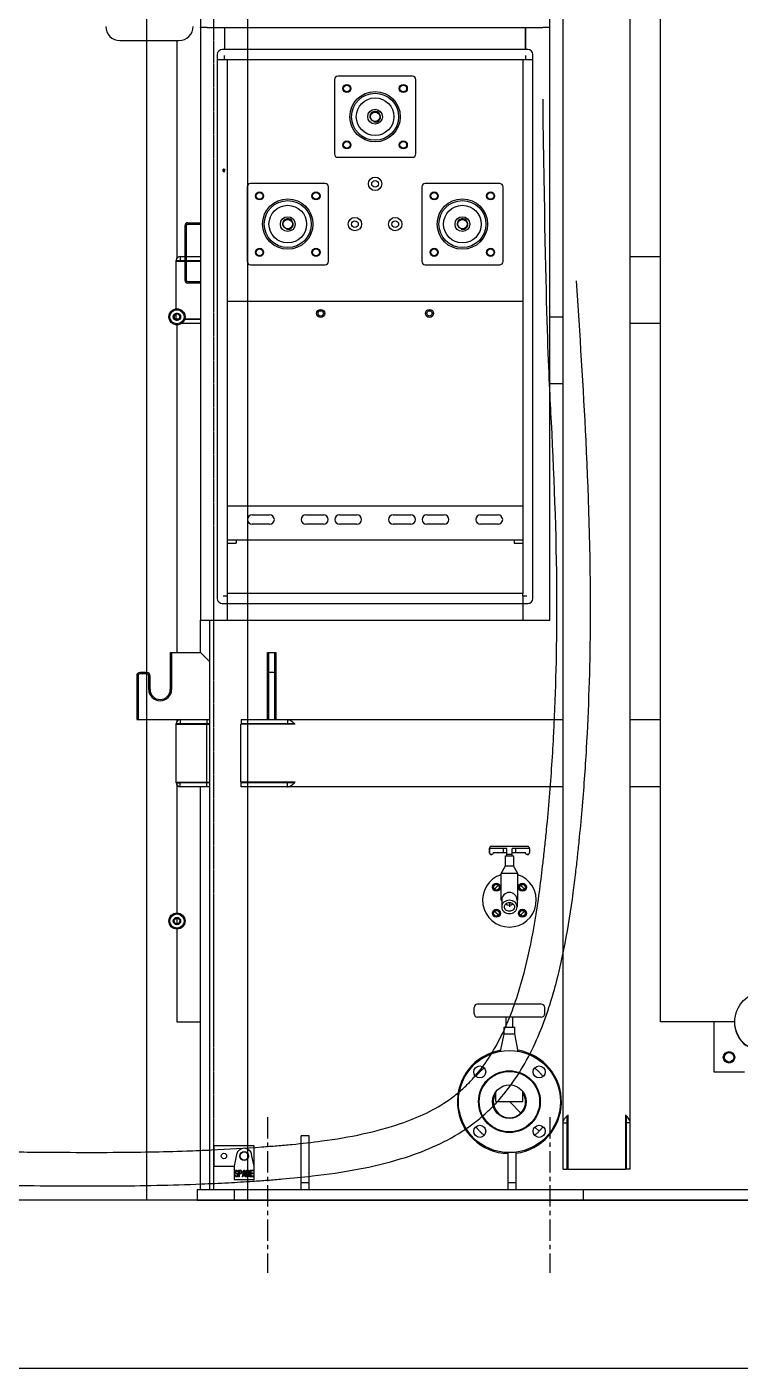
# Model space of a CAD drawing. Extents: x 59521 to 184406, y -1257 to 56672.
# Drawn here: x 85483 to 86546, y 13355 to 15352 of the extents above; entities that cross this region are included whole.
import ezdxf

# ---------------------------------------------------------------- set-up
doc = ezdxf.new("R2010")
doc.units = 0
doc.header["$MEASUREMENT"] = 0
for name, pattern in [('CENTER', [50.8, 31.75, -6.35, 6.35, -6.35]), ('HIDDEN', [0.375, 0.25, -0.125]), ('PHANTOM', [63.5, 31.75, -6.35, 6.35, -6.35, 6.35, -6.35])]:
    doc.linetypes.add(name, pattern=pattern)
doc.layers.get('0').update_dxf_attribs({"linetype": 'CONTINUOUS'})
doc.layers.add('03-JI-ZHUN-XIAN', color=7, linetype='CONTINUOUS')
doc.layers.add('05-JI-ZHUN-ZHOU', color=7, linetype='CONTINUOUS')
doc.layers.add('THICK', color=7, linetype='CONTINUOUS', lineweight=0)

# ---------------------------------------------------------------- blocks, each defined once
blk = doc.blocks.new('rt666')
at = {"layer": '03-JI-ZHUN-XIAN', "linetype": 'Continuous'}
blk.add_hatch(color=87, dxfattribs=at).paths.add_polyline_path([(-1313.2, -464), (-1313.9, -462.6), (-1315.4, -462.2), (-1316.6, -463.2), (-1316.6, -464.8), (-1315.4, -465.8), (-1313.9, -465.4)])
at = {"color": 87, "linetype": 'Continuous'}
for p, q in [((-665, -1732), (-665, 168)), ((-1350, -231), (-1350, -250.8)), ((-830, -250.8), (-830, -231)), ((-1340, -251.3), (-840, -251.3)), ((-1314, -251.3), (-1314, -284)), ((-866, -251.3), (-866, -284)), ((-1470, -270.5), (-1382, -270.5)), ((-1385, -270.5), (-1385, -594.7)), ((-1325, -291.5), (-1325, -1101.5)), ((-862.5, -284), (-1317.5, -284)), ((-855, -1101.5), (-855, -291.5)), ((-1150.5, -328.5), (-1150.5, -439.5)), ((-1034.5, -323.5), (-1145.5, -323.5)), ((-1029.5, -439.5), (-1029.5, -328.5)), ((-1145.5, -444.5), (-1034.5, -444.5)), ((-1280.5, -488.5), (-1280.5, -599.5)), ((-1164.5, -483.5), (-1275.5, -483.5)), ((-1159.5, -599.5), (-1159.5, -488.5)), ((-1020.5, -488.5), (-1020.5, -599.5)), ((-904.5, -483.5), (-1015.5, -483.5)), ((-899.5, -599.5), (-899.5, -488.5)), ((-1275.5, -604.5), (-1164.5, -604.5)), ((-1015.5, -604.5), (-904.5, -604.5)), ((-1385, -694), (-1385, -1182)), ((-870, -964), (-1310, -964)), ((-1273, -977), (-1247, -977)), ((-1193, -977), (-1167, -977)), ((-1143, -977), (-1117, -977)), ((-1063, -977), (-1037, -977)), ((-1013, -977), (-987, -977)), ((-933, -977), (-907, -977)), ((-1247, -991), (-1273, -991)), ((-1167, -991), (-1193, -991)), ((-1117, -991), (-1143, -991)), ((-1037, -991), (-1063, -991)), ((-987, -991), (-1013, -991)), ((-907, -991), (-933, -991)), ((-1297, -1014), (-1297, -1019)), ((-883, -1014), (-883, -1019)), ((-1317.5, -1109), (-1310, -1109)), ((-870, -1109), (-862.5, -1109)), ((-1350, -1182), (-1350, -1134)), ((-1395, -1182), (-1395, -1237)), ((-1395, -1182), (-1350, -1182)), ((-1393, -1182), (-1393, -1237)), ((-1336, -1196), (-1350, -1182)), ((-1250, -1282), (-1250, -1182)), ((-1250, -1182), (-1238, -1182)), ((-1248, -1282), (-1248, -1182)), ((-1240, -1182), (-1240, -1282)), ((-1238, -1182), (-1238, -1282)), ((-1445, -1217), (-1445, -1282)), ((-1443, -1217), (-1443, -1282)), ((-1430, -1212), (-1440, -1212)), ((-1430, -1214), (-1440, -1214)), ((-1427, -1237), (-1427, -1217)), ((-1425, -1237), (-1425, -1217)), ((-1250, -1214), (-1248, -1212)), ((-1240, -1212), (-1248, -1212)), ((-1238, -1214), (-1240, -1212)), ((-1445, -1282), (-1380, -1282)), ((-1385, -1282), (-1385, -1284.7)), ((-1350, -1289), (-1350, -1288)), ((-1250, -1282), (-1238, -1282)), ((-1350, -1376), (-1350, -1375)), ((-1385, -1379.3), (-1385, -1570)), ((-1350, -1982), (-1350, -1382)), ((-920, -1474), (-920, -1480)), ((-919.7, -1474), (-919.7, -1480)), ((-894, -1474), (-919.7, -1474)), ((-863, -1471), (-917, -1471)), ((-899.2, -1474), (-899.2, -1480)), ((-894, -1485), (-894, -1474)), ((-886, -1485), (-886, -1474)), ((-860.3, -1474), (-886, -1474)), ((-880.8, -1474), (-880.8, -1480)), ((-860.3, -1474), (-860.3, -1480)), ((-860, -1474), (-860, -1480)), ((-913.7, -1480), (-894, -1480)), ((-896, -1485), (-884, -1485)), ((-896, -1499.7), (-896, -1485)), ((-886, -1483), (-894, -1483)), ((-886, -1480), (-866.3, -1480)), ((-884, -1485), (-884, -1499.7)), ((-902.5, -1511), (-896, -1499.7)), ((-877.5, -1511), (-902.5, -1511)), ((-902.5, -1551), (-902.5, -1511)), ((-896, -1499.7), (-884, -1499.7)), ((-877.5, -1511), (-884, -1499.7)), ((-877.5, -1551), (-877.5, -1511)), ((-902.5, -1551), (-901.5, -1551)), ((-901.5, -1551), (-901.5, -1561)), ((-878.5, -1551), (-877.5, -1551)), ((-878.5, -1551), (-878.5, -1561)), ((-1385, -1577.8), (-1385, -1586.2)), ((-1385, -1594), (-1385, -1732)), ((-942.5, -1720), (-942.5, -1711)), ((-842.5, -1706), (-937.5, -1706)), ((-837.5, -1720), (-837.5, -1711)), ((-1385, -1732), (-1350, -1732)), ((-842.5, -1725), (-937.5, -1725)), ((-895, -1740), (-895, -1725)), ((-885, -1740), (-885, -1725)), ((-554.5, -1732), (-665, -1732)), ((-585, -1807), (-585, -1732)), ((-903.1, -1776.2), (-898, -1750)), ((-898, -1740), (-882, -1740)), ((-898, -1750), (-898, -1740)), ((-898, -1750), (-882, -1750)), ((-882, -1750), (-882, -1740)), ((-876.9, -1776.2), (-882, -1750)), ((-540, -1807), (-585, -1807)), ((-910, -1851), (-910, -1836.1)), ((-870, -1851), (-870, -1836.1)), ((-910, -1851), (-870, -1851)), ((-1330, -1917), (-1330, -1947)), ((-1270, -1917), (-1330, -1917)), ((-1270, -1967), (-1270, -1917)), ((-1188, -1902), (-1200, -1902)), ((-1200, -1982), (-1200, -1902)), ((-1188, -1982), (-1188, -1902)), ((-1296.2, -1929.6), (-1300, -1947)), ((-1270, -1947), (-1273.8, -1929.6)), ((-892, -1982), (-892, -1926.9)), ((-880, -1982), (-880, -1926.3)), ((-1330, -1947), (-1300, -1947)), ((-1300, -1947), (-1300, -1967)), ((-1298.4, -1955.3), (-1298.3, -1954.5)), ((-1298.4, -1956.2), (-1298.4, -1955.3)), ((-1298.3, -1957), (-1298.4, -1956.2)), ((-1298.3, -1954.5), (-1297.8, -1953.6)), ((-1297.8, -1957.9), (-1298.3, -1957)), ((-1297.8, -1953.6), (-1297.3, -1953.2)), ((-1297.3, -1958.3), (-1297.8, -1957.9)), ((-1297.6, -1954.9), (-1297.7, -1955.6)), ((-1297.7, -1955.6), (-1297.7, -1956)), ((-1297.7, -1956), (-1297.6, -1956.6)), ((-1297.2, -1954.5), (-1297.6, -1954.9)), ((-1297.6, -1956.6), (-1297.2, -1957)), ((-1297.3, -1953.2), (-1296.8, -1953)), ((-1296.8, -1954.3), (-1297.2, -1954.5)), ((-1297.2, -1957), (-1296.8, -1957.3)), ((-1296.8, -1953), (-1296.2, -1953)), ((-1296, -1954.3), (-1296.8, -1954.3)), ((-1296.8, -1957.3), (-1296, -1957.3)), ((-1296.2, -1953), (-1295.5, -1953.2)), ((-1295.7, -1954.5), (-1296, -1954.3)), ((-1296, -1957.3), (-1295.4, -1957.5)), ((-1295.4, -1954.9), (-1295.7, -1954.5)), ((-1295.5, -1953.2), (-1295.1, -1953.9)), ((-1295.3, -1955.3), (-1295.4, -1954.9)), ((-1295.4, -1957.5), (-1294.9, -1957.9)), ((-1294.6, -1955.3), (-1295.3, -1955.3)), ((-1295.1, -1953.9), (-1294.7, -1954.7)), ((-1294.9, -1957.9), (-1294.4, -1958.7)), ((-1294.7, -1954.7), (-1294.6, -1955.3)), ((-1293.2, -1963), (-1293.2, -1953)), ((-1293.2, -1953), (-1290.2, -1953)), ((-1292.4, -1954.1), (-1292.4, -1957.3)), ((-1290, -1954.1), (-1292.4, -1954.1)), ((-1292.4, -1957.3), (-1290, -1957.3)), ((-1290.2, -1953), (-1289.6, -1953.2)), ((-1289.7, -1954.3), (-1290, -1954.1)), ((-1290, -1957.3), (-1289.7, -1957)), ((-1289.4, -1954.7), (-1289.7, -1954.3)), ((-1289.7, -1957), (-1289.4, -1956.6)), ((-1289.6, -1953.2), (-1289.1, -1953.9)), ((-1289.1, -1957.7), (-1289.6, -1958.3)), ((-1289.3, -1955.3), (-1289.4, -1954.7)), ((-1289.4, -1956.6), (-1289.3, -1956)), ((-1289.3, -1956), (-1289.3, -1955.3)), ((-1289.1, -1953.9), (-1288.7, -1954.7)), ((-1288.7, -1956.8), (-1289.1, -1957.7)), ((-1288.7, -1954.7), (-1288.5, -1955.3)), ((-1288.5, -1956.2), (-1288.7, -1956.8)), ((-1288.5, -1955.3), (-1288.5, -1956.2)), ((-1287.6, -1963), (-1285.6, -1953)), ((-1285, -1953.9), (-1286.2, -1959.6)), ((-1285.6, -1953), (-1284.6, -1953)), ((-1283.9, -1959.6), (-1285, -1953.9)), ((-1284.6, -1953), (-1282.6, -1963)), ((-1281.6, -1963), (-1281.6, -1953)), ((-1281.6, -1953), (-1278.6, -1953)), ((-1280.8, -1954.1), (-1280.8, -1957.3)), ((-1278.4, -1954.1), (-1280.8, -1954.1)), ((-1280.8, -1957.3), (-1278.4, -1957.3)), ((-1278.6, -1953), (-1277.9, -1953.2)), ((-1278.1, -1954.3), (-1278.4, -1954.1)), ((-1278.4, -1957.3), (-1278.1, -1957)), ((-1277.8, -1954.7), (-1278.1, -1954.3)), ((-1278.1, -1957), (-1277.8, -1956.6)), ((-1277.9, -1953.2), (-1277.4, -1953.9)), ((-1277.4, -1957.7), (-1277.9, -1958.1)), ((-1277.7, -1955.3), (-1277.8, -1954.7)), ((-1277.8, -1956.6), (-1277.7, -1956)), ((-1277.7, -1956), (-1277.7, -1955.3)), ((-1277.4, -1953.9), (-1277.1, -1954.7)), ((-1277.1, -1956.8), (-1277.4, -1957.7)), ((-1277.1, -1954.7), (-1276.9, -1955.3)), ((-1276.9, -1956.2), (-1277.1, -1956.8)), ((-1276.9, -1955.3), (-1276.9, -1956.2)), ((-1275.8, -1963), (-1275.8, -1953)), ((-1275.8, -1953), (-1271.3, -1953)), ((-1275.1, -1954.3), (-1275.1, -1957)), ((-1271.3, -1954.3), (-1275.1, -1954.3)), ((-1275.1, -1957), (-1271.8, -1957)), ((-1271.8, -1957), (-1271.8, -1958.3)), ((-1271.3, -1953), (-1271.3, -1954.3)), ((-1300, -1967), (-1270, -1967)), ((-1298.7, -1961.1), (-1298.8, -1960.2)), ((-1298.8, -1960.2), (-1298.1, -1960.2)), ((-1298.3, -1962.1), (-1298.7, -1961.1)), ((-1297.7, -1962.8), (-1298.3, -1962.1)), ((-1298.1, -1960.2), (-1297.9, -1960.9)), ((-1297.9, -1960.9), (-1297.6, -1961.5)), ((-1297.1, -1963), (-1297.7, -1962.8)), ((-1297.6, -1961.5), (-1297.1, -1961.7)), ((-1296.8, -1958.5), (-1297.3, -1958.3)), ((-1297.1, -1961.7), (-1296, -1961.7)), ((-1296, -1963), (-1297.1, -1963)), ((-1296, -1958.5), (-1296.8, -1958.5)), ((-1295.5, -1958.7), (-1296, -1958.5)), ((-1296, -1961.7), (-1295.5, -1961.5)), ((-1295.4, -1962.8), (-1296, -1963)), ((-1295.2, -1959.2), (-1295.5, -1958.7)), ((-1295.5, -1961.5), (-1295.2, -1961.1)), ((-1294.9, -1962.4), (-1295.4, -1962.8)), ((-1294.9, -1959.8), (-1295.2, -1959.2)), ((-1295.2, -1961.1), (-1294.9, -1960.4)), ((-1294.9, -1960.4), (-1294.9, -1959.8)), ((-1294.4, -1961.5), (-1294.9, -1962.4)), ((-1294.4, -1958.7), (-1294.2, -1959.6)), ((-1294.2, -1960.7), (-1294.4, -1961.5)), ((-1294.2, -1959.6), (-1294.2, -1960.7)), ((-1292.4, -1963), (-1293.2, -1963)), ((-1292.4, -1958.5), (-1292.4, -1963)), ((-1290.2, -1958.5), (-1292.4, -1958.5)), ((-1289.6, -1958.3), (-1290.2, -1958.5)), ((-1286.8, -1963), (-1287.6, -1963)), ((-1286.3, -1960.4), (-1286.8, -1963)), ((-1283.8, -1960.4), (-1286.3, -1960.4)), ((-1286.2, -1959.6), (-1283.9, -1959.6)), ((-1283.3, -1963), (-1283.8, -1960.4)), ((-1282.6, -1963), (-1283.3, -1963)), ((-1280.8, -1963), (-1281.6, -1963)), ((-1280.8, -1958.5), (-1280.8, -1963)), ((-1278.7, -1958.5), (-1280.8, -1958.5)), ((-1277.7, -1963), (-1278.7, -1958.5)), ((-1277.9, -1958.1), (-1276.8, -1963)), ((-1276.8, -1963), (-1277.7, -1963)), ((-1271.3, -1963), (-1275.8, -1963)), ((-1275.1, -1958.3), (-1275.1, -1961.7)), ((-1271.8, -1958.3), (-1275.1, -1958.3)), ((-1275.1, -1961.7), (-1271.3, -1961.7)), ((-1271.3, -1961.7), (-1271.3, -1963)), ((-1188, -1972), (-1200, -1972)), ((-880, -1972), (-892, -1972)), ((-1355, -1982), (675, -1982)), ((-1355, -1982), (-1355, -1998)), ((-1300, -1982), (-1300, -1998)), ((-780, -1982), (-780, -1998)), ((-1355, -1998), (675, -1998))]:
    blk.add_line(p, q, dxfattribs=at)
for centre, radius in [((-1132, -342), 6), ((-1132, -342), 5), ((-1048, -342), 6), ((-1048, -342), 5), ((-1090, -384), 37.5), ((-1090, -384), 35), ((-1090, -384), 28), ((-1090, -384), 11), ((-1090, -384), 7), ((-1132, -426), 6), ((-1132, -426), 5), ((-1048, -426), 6), ((-1048, -426), 5), ((-1090, -484), 10), ((-1090, -484), 5), ((-1262, -502), 6), ((-1262, -502), 5), ((-1178, -502), 6), ((-1178, -502), 5), ((-1002, -502), 6), ((-1002, -502), 5), ((-918, -502), 6), ((-918, -502), 5), ((-1220, -544), 37.5), ((-1220, -544), 35), ((-1220, -544), 28), ((-960, -544), 37.5), ((-960, -544), 35), ((-960, -544), 28), ((-1220, -544), 11), ((-1220, -544), 7), ((-1120, -544), 10), ((-1120, -544), 5), ((-1060, -544), 10), ((-1060, -544), 5), ((-960, -544), 11), ((-960, -544), 7), ((-1262, -586), 6), ((-1262, -586), 5), ((-1178, -586), 6), ((-1178, -586), 5), ((-1002, -586), 6), ((-1002, -586), 5), ((-918, -586), 6), ((-918, -586), 5), ((-1385, -682), 12), ((-1385, -682), 10.5), ((-1385, -682), 5.5), ((-1385, -682), 4.25), ((-1171, -677), 4), ((-1009, -677), 4), ((-909.4, -1531.6), 6), ((-909.4, -1531.6), 4.25), ((-870.6, -1531.6), 6), ((-870.6, -1531.6), 4.25), ((-1385, -1582), 12), ((-1385, -1582), 10.5), ((-1385, -1582), 5.5), ((-1385, -1582), 4.25), ((-909.4, -1570.4), 6), ((-909.4, -1570.4), 4.25), ((-870.6, -1570.4), 6), ((-870.6, -1570.4), 4.25), ((-510, -1732), 44.5), ((-890, -1851), 76), ((-563, -1785), 8.5), ((-563, -1785), 7), ((-934.2, -1806.8), 9), ((-845.8, -1806.8), 9), ((-890, -1851), 46), ((-890, -1851), 45), ((-890, -1851), 25), ((-934.2, -1895.2), 9), ((-845.8, -1895.2), 9), ((-1315, -1932), 4), ((-1285, -1932), 6.5), ((-1285, -1932), 6)]:
    blk.add_circle(centre, radius, dxfattribs=at)
for centre, radius, start, end in [((-1470, -249.5), 21, 179.9901, 269.9901), ((-1382, -249.5), 21, 269.9901, 359.9901), ((-1317.5, -291.5), 7.5, 90, 180), ((-862.5, -291.5), 7.5, 0, 90), ((-1145.5, -328.5), 5, 90, 180), ((-1034.5, -328.5), 5, 0, 90), ((-1090, -384), 8, 255, 195), ((-1145.5, -439.5), 5, 180, 270), ((-1034.5, -439.5), 5, 270, 0), ((-1275.5, -488.5), 5, 90, 180), ((-1164.5, -488.5), 5, 0, 90), ((-1015.5, -488.5), 5, 90, 180), ((-904.5, -488.5), 5, 0, 90), ((-1220, -544), 8, 255, 195), ((-960, -544), 8, 255, 195), ((-1275.5, -599.5), 5, 180, 270), ((-1164.5, -599.5), 5, 270, 0), ((-1015.5, -599.5), 5, 180, 270), ((-904.5, -599.5), 5, 270, 0), ((-1385, -682), 5, 255, 195), ((-1273, -984), 7, 90, 270), ((-1247, -984), 7, 270, 90), ((-1193, -984), 7, 90, 270), ((-1167, -984), 7, 270, 90), ((-1143, -984), 7, 90, 270), ((-1117, -984), 7, 270, 90), ((-1063, -984), 7, 90, 270), ((-1037, -984), 7, 270, 90), ((-1013, -984), 7, 90, 270), ((-987, -984), 7, 270, 90), ((-933, -984), 7, 90, 270), ((-907, -984), 7, 270, 90), ((-1317.5, -1101.5), 7.5, 180, 270), ((-862.5, -1101.5), 7.5, 270, 0), ((-1440, -1217), 5, 90, 180), ((-1440, -1217), 3, 90, 180), ((-1430, -1217), 5, 0, 90), ((-1430, -1217), 3, 0, 90), ((-1410, -1237), 17, 180, 0), ((-1410, -1237), 15, 180, 0), ((-917, -1474), 3, 90, 180), ((-863, -1474), 3, 0, 90), ((-917, -1480), 3, 180, 270), ((-916.7, -1479.9), 3.07, 270.0088, 277.5091), ((-916.6, -1480), 2.96, 352.4313, 359.9841), ((-863.4, -1480), 2.96, 180.016, 187.5688), ((-863.3, -1479.9), 3.07, 262.4913, 269.9908), ((-863, -1480), 3, 270, 0), ((-890, -1551), 40, 108.2177, 71.7823), ((-909.4, -1531.6), 5, 255, 195), ((-870.6, -1531.6), 5, 255, 195), ((-890, -1551), 11.5, 0, 180), ((-890, -1551), 7.5, 225.4677, 314.5275), ((-1385, -1582), 5, 255, 195), ((-909.4, -1570.4), 5, 255, 195), ((-870.6, -1570.4), 5, 255, 195), ((-937.5, -1711), 5, 90, 180), ((-842.5, -1711), 5, 0, 90), ((-937.5, -1720), 5, 180, 270), ((-842.5, -1720), 5, 270, 0), ((-510, -1732), 45, 180, 232.2455), ((-890, -1851), 77.5, 99.5184, 268.5164), ((-890, -1851), 77.5, 277.4169, 80.4816), ((-890, -1851), 24, 146.4567, 33.5433), ((-1285, -1932), 11.5, 12.1723, 167.8277)]:
    blk.add_arc(centre, radius, start, end, dxfattribs=at)
for points, knots in [([(-1340, -251.3), (-1341.3, -251.3), (-1343.6, -251.2), (-1346.9, -251.3), (-1348.5, -250.9), (-1350, -251), (-1350, -250.8)], [0, 0, 0, 0, 0.38132, 0.70473, 0.921396, 1, 1, 1, 1]), ([(-830, -250.8), (-830, -251), (-831.5, -250.9), (-833.1, -251.3), (-836.4, -251.2), (-838.7, -251.3), (-840, -251.3)], [0, 0, 0, 0, 0.078604, 0.29527, 0.61868, 1, 1, 1, 1]), ([(-916.7, -1483), (-917.5, -1483), (-919.1, -1482.4), (-919.7, -1480.8), (-919.7, -1480)], [0, 0, 0, 0, 0.50024, 1, 1, 1, 1]), ([(-913.7, -1480.4), (-913.8, -1481), (-914.4, -1482.3), (-915.7, -1482.9), (-916.3, -1483)], [0, 0, 0, 0, 0.499849, 1, 1, 1, 1]), ([(-863.7, -1483), (-864.3, -1482.9), (-865.6, -1482.3), (-866.2, -1481), (-866.3, -1480.4)], [0, 0, 0, 0, 0.50015, 1, 1, 1, 1]), ([(-860.3, -1480), (-860.3, -1480.8), (-860.9, -1482.4), (-862.5, -1483), (-863.3, -1483)], [0, 0, 0, 0, 0.49975, 1, 1, 1, 1]), ([(-890, -1551), (-892.9, -1551), (-897.4, -1552.5), (-900.9, -1557), (-901.5, -1559.7), (-901.5, -1561)], [0, 0, 0, 0, 0.519473, 0.76486, 1, 1, 1, 1]), ([(-897.5, -1561), (-897.5, -1560.1), (-897.1, -1558.3), (-894.8, -1555.4), (-891.9, -1554.5), (-890, -1554.5)], [0, 0, 0, 0, 0.235139, 0.480527, 1, 1, 1, 1]), ([(-878.5, -1561), (-878.5, -1559.7), (-879.1, -1557), (-882.6, -1552.5), (-887.1, -1551), (-890, -1551)], [0, 0, 0, 0, 0.23514, 0.480527, 1, 1, 1, 1]), ([(-890, -1554.5), (-888.1, -1554.5), (-885.2, -1555.4), (-882.9, -1558.3), (-882.5, -1560.1), (-882.5, -1561)], [0, 0, 0, 0, 0.519473, 0.764861, 1, 1, 1, 1]), ([(-901.5, -1561), (-901.5, -1562.3), (-900.9, -1565), (-897.4, -1569.4), (-892.9, -1570.9), (-890, -1570.9)], [0, 0, 0, 0, 0.23514, 0.480527, 1, 1, 1, 1]), ([(-890, -1567.5), (-891.9, -1567.5), (-894.8, -1566.5), (-897.1, -1563.6), (-897.5, -1561.8), (-897.5, -1561)], [0, 0, 0, 0, 0.519473, 0.764861, 1, 1, 1, 1]), ([(-890, -1570.9), (-887.1, -1570.9), (-882.6, -1569.4), (-879.1, -1565), (-878.5, -1562.3), (-878.5, -1561)], [0, 0, 0, 0, 0.519473, 0.76486, 1, 1, 1, 1]), ([(-882.5, -1561), (-882.5, -1561.8), (-882.9, -1563.6), (-885.2, -1566.5), (-888.1, -1567.5), (-890, -1567.5)], [0, 0, 0, 0, 0.235139, 0.480527, 1, 1, 1, 1])]:
    blk.add_open_spline(points, degree=3, knots=knots, dxfattribs=at)
at = {"layer": '03-JI-ZHUN-XIAN', "color": 87, "linetype": 'HIDDEN'}
blk.add_line((-1330, -1982), (-1330, -12), dxfattribs=at)
at = {"layer": '03-JI-ZHUN-XIAN', "color": 87, "linetype": 'Continuous'}
for p, q in [((-810, -1951.5), (-810, -62.5)), ((-710, -1951.5), (-710, -62.5)), ((-1350, -250.8), (-1350, -1134)), ((-1314, -251.3), (-1314, -284)), ((-866, -284), (-866, -251.3)), ((-830, -1134), (-830, -250.8)), ((-1325, -299), (-855, -299)), ((-1314, -299), (-1314, -293)), ((-1310, -1094), (-1310, -299)), ((-870, -299), (-870, -1094)), ((-866, -293), (-866, -299)), ((-1373, -628), (-1373, -546)), ((-1371, -628), (-1371, -546)), ((-1369, -542), (-1350, -542)), ((-1369, -544), (-1350, -544)), ((-1386, -670), (-1386, -598)), ((-1386, -598), (-1380, -598)), ((-1386, -599), (-1373, -599)), ((-1380, -592), (-1380, -598)), ((-1380, -592), (-1373, -592)), ((-1380, -599), (-1380, -598)), ((-1380, -598), (-1373, -598)), ((-1371, -592), (-1350, -592)), ((-1371, -598), (-1350, -598)), ((-1371, -599), (-1350, -599)), ((-710, -592), (-665, -592)), ((-1350, -630), (-1369, -630)), ((-1350, -632), (-1369, -632)), ((-870, -659), (-1310, -659)), ((-1386, -686), (-1386, -677.9)), ((-1386, -685), (-1382, -685)), ((-1386, -686), (-1383.6, -686)), ((-1350, -692), (-1378.4, -692)), ((-1350, -686), (-1373.7, -686)), ((-1373.4, -685), (-1350, -685)), ((-830, -682), (-810, -682)), ((-665, -692), (-710, -692)), ((-810, -782), (-830, -782)), ((-1310, -1014), (-870, -1014)), ((-1310, -1019), (-1297, -1019)), ((-883, -1019), (-870, -1019)), ((-1310, -1098), (-1316, -1098)), ((-1310, -1098), (-1310, -1094)), ((-870, -1094), (-1310, -1094)), ((-1310, -1109), (-1310, -1098)), ((-870, -1098), (-870, -1094)), ((-870, -1098), (-870, -1109)), ((-864, -1098), (-870, -1098)), ((-1310, -1134), (-1310, -1109)), ((-1310, -1109), (-870, -1109)), ((-870, -1109), (-870, -1134)), ((-1350, -1134), (-1310, -1134)), ((-1336, -1982), (-1336, -1134)), ((-1310, -1134), (-870, -1134)), ((-870, -1134), (-830, -1134)), ((-1386, -1376), (-1386, -1288)), ((-1386, -1288), (-1380, -1288)), ((-1386, -1289), (-1336, -1289)), ((-1380, -1282), (-1380, -1288)), ((-1380, -1282), (-1336, -1282)), ((-1380, -1289), (-1380, -1288)), ((-1380, -1288), (-1336, -1288)), ((-1341.2, -1289), (-1341.2, -1375)), ((-1340.3, -1282), (-1340.3, -1288)), ((-1290, -1375), (-1290, -1289)), ((-1208.8, -1289), (-1290, -1289)), ((-1289.5, -1282), (-1289.5, -1288)), ((-1289.5, -1282), (-1250, -1282)), ((-1289.5, -1288), (-1210, -1288)), ((-1238, -1282), (-810, -1282)), ((-1220.4, -1282), (-1220.4, -1288)), ((-1210, -1288), (-1210, -1289)), ((-710, -1282), (-665, -1282)), ((-1386, -1375), (-1336, -1375)), ((-1386, -1376), (-1380, -1376)), ((-1380, -1376), (-1380, -1375)), ((-1380, -1382), (-1380, -1376)), ((-1336, -1376), (-1380, -1376)), ((-1340.3, -1382), (-1340.3, -1376)), ((-1208.8, -1375), (-1290, -1375)), ((-1289.5, -1382), (-1289.5, -1376)), ((-1210, -1376), (-1289.5, -1376)), ((-1220.4, -1382), (-1220.4, -1376)), ((-1210, -1375), (-1210, -1376)), ((-1336, -1382), (-1380, -1382)), ((-810, -1382), (-1289.5, -1382)), ((-665, -1382), (-710, -1382)), ((-890, -1554.5), (-890, -1561)), ((-804, -1872), (-803, -1872)), ((-804, -1951.5), (-804, -1872)), ((-803, -1870.8), (-803, -1952)), ((-717, -1870.8), (-717, -1952)), ((-717, -1872), (-716, -1872)), ((-716, -1872), (-716, -1951.5)), ((-810, -1882.4), (-804, -1882.4)), ((-710, -1882.4), (-716, -1882.4)), ((-810, -1951.5), (-804, -1951.5)), ((-717, -1952), (-803, -1952)), ((-710, -1951.5), (-716, -1951.5))]:
    blk.add_line(p, q, dxfattribs=at)
at = {"layer": '03-JI-ZHUN-XIAN', "color": 87, "linetype": 'CENTER'}
for p, q in [((-890, -1851), (-872.3, -1868.7)), ((-852.2, -1888.8), (-845.8, -1895.2))]:
    blk.add_line(p, q, dxfattribs=at)
at = {"layer": '03-JI-ZHUN-XIAN', "color": 87, "linetype": 'Continuous'}
blk.add_lwpolyline([(-1313.2, -464), (-1313.9, -462.6), (-1315.4, -462.2), (-1316.6, -463.2), (-1316.6, -464.8), (-1315.4, -465.8), (-1313.9, -465.4)], dxfattribs=at)
for centre in [(-1171, -677), (-1009, -677)]:
    blk.add_circle(centre, 6, dxfattribs=at)
for centre, radius, start, end in [((-1369, -546), 4, 90, 180), ((-1369, -546), 2, 90, 180), ((-1380, -598), 6, 90, 180), ((-1369, -628), 4, 180, 270), ((-1369, -628), 2, 180, 270), ((-1380, -686), 6, 180, 181.2408), ((-1380, -1288), 6, 90, 180), ((-1380, -1376), 6, 180, 270), ((-805.7, -1953.8), 121.4, 41.4101, 42.0215), ((-769.6, -1921.8), 73.2, 41.0759, 41.3632)]:
    blk.add_arc(centre, radius, start, end, dxfattribs=at)
at = {"layer": '03-JI-ZHUN-XIAN', "color": 87, "linetype": 'PHANTOM'}
for start, end in [(122.4741, 147.524), (32.476, 57.5259), (212.476, 237.5259), (302.4741, 327.524)]:
    blk.add_arc((-890, -1551), 27.5, start, end, dxfattribs=at)
at = {"layer": '03-JI-ZHUN-XIAN', "color": 87, "linetype": 'CENTER'}
for start, end in [(126.7479, 143.2527), (36.7473, 53.2521), (216.7473, 233.2521), (306.7479, 323.2527)]:
    blk.add_arc((-890, -1851), 62.5, start, end, dxfattribs=at)
at = {"layer": '03-JI-ZHUN-XIAN', "color": 87, "linetype": 'Continuous'}
for points, knots in [([(-1220.4, -1282), (-1219.6, -1282), (-1215.5, -1282.8), (-1212.4, -1285.9), (-1210, -1288)], [0, 0, 0, 0, 0.216455, 1, 1, 1, 1]), ([(-1220.4, -1382), (-1219.6, -1382), (-1215.5, -1381.2), (-1212.4, -1378.1), (-1210, -1376)], [0, 0, 0, 0, 0.216455, 1, 1, 1, 1]), ([(-810, -1882.4), (-810, -1880), (-808.1, -1876.7), (-806, -1874.2), (-805.3, -1873.5)], [0, 0, 0, 0, 0.714458, 1, 1, 1, 1]), ([(-805.3, -1873.5), (-805.1, -1873.2), (-804.7, -1872.7), (-804.2, -1872.2), (-804, -1872)], [0, 0, 0, 0, 0.498646, 1, 1, 1, 1]), ([(-715.6, -1872.5), (-715.6, -1872.4), (-715.8, -1872.2), (-715.9, -1872.1), (-716, -1872)], [0, 0, 0, 0, 0.499835, 1, 1, 1, 1]), ([(-710, -1882.4), (-710, -1880.1), (-711.7, -1876.9), (-713.8, -1874.4), (-714.4, -1873.7)], [0, 0, 0, 0, 0.714963, 1, 1, 1, 1])]:
    blk.add_open_spline(points, degree=3, knots=knots, dxfattribs=at)
at = {"layer": '05-JI-ZHUN-ZHOU', "color": 87, "linetype": 'CENTER'}
for p, q in [((-1250, -1874), (-1250, -2106)), ((-830, -1874), (-830, -2106))]:
    blk.add_line(p, q, dxfattribs=at)

msp = doc.modelspace()

# ---------------------------------------------------------------- linework, layer by layer
at = {"color": 5}
for points, knots in [([(83828.829, 14493.713), (83826.071, 14439.324), (83823.319, 14385.053), (83819.301, 14275.54), (83818.034, 14220.297), (83818.286, 14150.635), (83818.416, 14137.26), (83819.082, 14096.923), (83819.893, 14069.752), (83821.529, 14033.858), (83821.952, 14025.45), (83822.769, 14010.655), (83823.143, 14004.29), (83823.958, 13991.58), (83824.4, 13985.231), (83825.864, 13966.244), (83827.023, 13953.661), (83830.432, 13924.119), (83832.932, 13907.32), (83839.404, 13874.944), (83843.378, 13859.369), (83851.956, 13833.593), (83856.161, 13823.016), (83865.746, 13803.031), (83871.123, 13793.626), (83879.842, 13780.966), (83882.654, 13777.198), (83886.91, 13771.949), (83888.241, 13770.366), (83890.963, 13767.245), (83892.358, 13765.704), (83896.639, 13761.137), (83899.624, 13758.167), (83910.45, 13748.087), (83918.937, 13741.359), (83937.223, 13728.822), (83947.022, 13723.013), (83967.649, 13712.316), (83978.476, 13707.429), (84000.85, 13698.56), (84012.397, 13694.578), (84052.841, 13688.407), (84427.154, 13686.021), (84424.701, 13681.744), (84433.439, 13679.846), (84462.456, 13674.23), (84388.079, 13671.438), (84428.513, 13667.587), (84448.725, 13666.528), (84489.244, 13665.602), (84509.552, 13665.735), (84550.351, 13666.64), (84570.841, 13667.412), (84599.373, 13668.524), (84607.308, 13668.835), (84623.177, 13669.442), (84631.115, 13669.74), (84654.938, 13670.618), (84670.831, 13671.182), (84718.547, 13672.807), (84750.404, 13673.8), (84846.099, 13676.496), (84910.063, 13677.914), (84907.04, 13679.417), (84939.954, 13679.815), (85000.728, 13680.332), (85028.58, 13680.485), (85078.106, 13680.601), (85099.775, 13680.598), (85143.117, 13680.489), (85164.788, 13680.385), (85229.766, 13679.96), (85273.035, 13679.526), (85295.083, 13678.705), (85323.948, 13678.349), (85374.248, 13677.732), (85395.728, 13677.468), (85433.255, 13677.03), (85449.333, 13676.85), (85477.66, 13676.553), (85489.926, 13676.43), (85514.406, 13676.215), (85526.624, 13676.123), (85563.251, 13675.922), (85587.634, 13675.891), (85648.295, 13676.26), (85684.664, 13676.876), (85733.797, 13678.564), (85746.081, 13679.055), (85783.152, 13680.772), (85808.156, 13682.24), (85840.988, 13684.65), (85848.445, 13685.228), (85863.37, 13686.471), (85870.84, 13687.136), (85893.223, 13689.296), (85908.11, 13690.959), (85943.485, 13695.703), (85963.809, 13699.09), (86003.038, 13707.559), (86021.94, 13712.642), (86053.279, 13723.421), (86066.174, 13728.673), (86090.421, 13740.517), (86101.77, 13747.108), (86115.528, 13756.739), (86118.731, 13759.115), (86124.264, 13763.471), (86126.628, 13765.42), (86131.271, 13769.429), (86133.549, 13771.488), (86140.255, 13777.823), (86144.557, 13782.258), (86156.68, 13795.842), (86164.073, 13805.553), (86177.784, 13826.395), (86184.101, 13837.526), (86195.741, 13861.041), (86201.063, 13873.424), (86210.799, 13899.241), (86215.213, 13912.674), (86225.583, 13948.48), (86230.928, 13971.482), (86240.066, 14018.7), (86243.859, 14042.915), (86248.916, 14080.502), (86250.541, 14093.75), (86253.01, 14115.245), (86253.919, 14123.502), (86255.665, 14139.955), (86256.502, 14148.157), (86258.904, 14172.688), (86260.363, 14188.944), (86264.335, 14237.437), (86266.444, 14269.397), (86271.346, 14364.316), (86272.714, 14426.312), (86272.654, 14581.222), (86269.334, 14672.901), (86260.952, 14833.095), (86256.489, 14901.95), (86252.019, 15244.528)], [0, 0, 0, 0, 168.09057265, 168.09057265, 336.18114531, 336.18114531, 375.89678653, 375.89678653, 455.32806898, 455.32806898, 479.50587497, 479.50587497, 497.70203857, 497.70203857, 515.89820216, 515.89820216, 552.29052936, 552.29052936, 602.56069205, 602.56069205, 652.83085475, 652.83085475, 690.69643029, 690.69643029, 728.56200582, 728.56200582, 745.37910105, 745.37910105, 752.81233292, 752.81233292, 760.24556478, 760.24556478, 775.11202851, 775.11202851, 811.99986925, 811.99986925, 848.88770999, 848.88770999, 885.77555073, 885.77555073, 922.66339147, 922.66339147, 949.97388159, 949.97388159, 976.7993247, 976.7993247, 1039.24160062, 1039.24160062, 1101.68387654, 1101.68387654, 1164.12615246, 1164.12615246, 1226.56842838, 1226.56842838, 1250.51922305, 1250.51922305, 1274.47001773, 1274.47001773, 1322.37160708, 1322.37160708, 1418.17478579, 1418.17478579, 1609.78114321, 1609.78114321, 1708.06342737, 1708.06342737, 1791.08839767, 1791.08839767, 1855.59593545, 1855.59593545, 1920.10347323, 1920.10347323, 2049.1185488, 2049.1185488, 2135.70285113, 2135.70285113, 2200.53490406, 2200.53490406, 2249.34235294, 2249.34235294, 2286.7747302, 2286.7747302, 2324.20710746, 2324.20710746, 2399.07186198, 2399.07186198, 2509.8720057, 2509.8720057, 2546.57326269, 2546.57326269, 2619.97577666, 2619.97577666, 2641.44060074, 2641.44060074, 2662.90542481, 2662.90542481, 2705.83507297, 2705.83507297, 2766.08305323, 2766.08305323, 2826.33103349, 2826.33103349, 2872.05756664, 2872.05756664, 2917.78409979, 2917.78409979, 2932.15363847, 2932.15363847, 2943.31787211, 2943.31787211, 2954.48210575, 2954.48210575, 2976.81057303, 2976.81057303, 3019.81754124, 3019.81754124, 3062.82450946, 3062.82450946, 3105.83147767, 3105.83147767, 3148.83844588, 3148.83844588, 3217.01788194, 3217.01788194, 3285.19731801, 3285.19731801, 3322.08709662, 3322.08709662, 3345.11788678, 3345.11788678, 3368.14867694, 3368.14867694, 3414.21025725, 3414.21025725, 3506.33341788, 3506.33341788, 3690.57973915, 3690.57973915, 3973.56971782, 3973.56971782, 4189.49618488, 4189.49618488, 4189.49618488, 4189.49618488]), ([(83778.893, 14496.246), (83776.19, 14442.945), (83773.48, 14389.53), (83769.452, 14281.358), (83768.133, 14226.602), (83768.248, 14152.751), (83768.42, 14134.747), (83769.038, 14101.544), (83769.433, 14086.389), (83770.316, 14060.611), (83770.737, 14050.045), (83771.592, 14031.381), (83771.997, 14023.306), (83772.721, 14010.105), (83773.016, 14004.994), (83773.646, 13994.731), (83773.983, 13989.582), (83775.073, 13974.097), (83775.91, 13963.724), (83778.718, 13934.471), (83781.057, 13915.579), (83787.442, 13878.276), (83791.486, 13859.862), (83800.729, 13828.36), (83805.414, 13815.058), (83816.525, 13789.291), (83822.953, 13776.824), (83833.376, 13760.248), (83836.492, 13755.645), (83843.301, 13746.327), (83847.02, 13741.628), (83854.402, 13733.05), (83858.002, 13729.16), (83865.451, 13721.64), (83869.302, 13718.007), (83881.196, 13707.477), (83889.578, 13700.951), (83907.063, 13688.805), (83916.165, 13683.186), (83940.38, 13669.754), (83955.911, 13662.562), (83987.775, 13649.985), (84004.11, 13644.601), (84052.748, 13636.611), (84430.502, 13633.647), (84434.357, 13628.627), (84445.956, 13626.537), (84469.033, 13622.993), (84385.914, 13621.539), (84424.41, 13617.552), (84451.161, 13616.271), (84504.113, 13615.524), (84530.316, 13616.057), (84566.736, 13617.236), (84577.123, 13617.623), (84593.923, 13618.272), (84600.352, 13618.525), (84622.133, 13619.371), (84637.507, 13619.948), (84683.658, 13621.617), (84714.467, 13622.648), (84807.013, 13625.477), (84868.865, 13627.015), (84868.966, 13628.869), (84907.138, 13629.428), (84977.557, 13630.17), (85009.791, 13630.397), (85071.086, 13630.608), (85100.141, 13630.611), (85158.289, 13630.433), (85187.378, 13630.257), (85274.591, 13629.554), (85282.663, 13628.852), (85367.985, 13627.805), (85395.488, 13627.465), (85437.738, 13626.977), (85452.558, 13626.812), (85491.429, 13626.407), (85515.427, 13626.181), (85563.468, 13625.923), (85587.509, 13625.892), (85654.965, 13626.293), (85698.651, 13627.11), (85756.624, 13629.464), (85770.026, 13630.094), (85795.545, 13631.473), (85807.641, 13632.202), (85827.115, 13633.506), (85834.434, 13634.026), (85849.148, 13635.131), (85856.551, 13635.719), (85878.852, 13637.621), (85893.843, 13639.074), (85931.314, 13643.402), (85953.807, 13646.625), (85998.112, 13654.994), (86019.926, 13660.14), (86057.212, 13671.583), (86072.977, 13677.329), (86103.329, 13690.762), (86117.919, 13698.449), (86137.089, 13710.759), (86142.349, 13714.393), (86151.051, 13720.887), (86154.566, 13723.653), (86161.442, 13729.368), (86164.794, 13732.309), (86174.599, 13741.372), (86180.801, 13747.731), (86196.404, 13765.344), (86205.251, 13777.083), (86221.383, 13801.789), (86228.67, 13814.758), (86241.895, 13841.681), (86247.833, 13855.635), (86258.563, 13884.318), (86263.355, 13899.046), (86274.508, 13937.88), (86280.144, 13962.422), (86289.688, 14012.186), (86293.596, 14037.408), (86298.309, 14072.733), (86299.574, 14082.883), (86301.699, 14100.854), (86302.585, 14108.687), (86304.293, 14124.293), (86305.114, 14132.073), (86307.482, 14155.346), (86308.933, 14170.773), (86312.923, 14216.799), (86315.1, 14247.144), (86320.335, 14337.265), (86322.101, 14396.127), (86323.334, 14550.277), (86320.511, 14643.903), (86312.152, 14816.228), (86307.028, 14895.256), (86301.914, 14974.145)], [0, 0, 0, 0, 164.72735981, 164.72735981, 329.45471961, 329.45471961, 382.07666963, 382.07666963, 425.74565508, 425.74565508, 455.83223048, 455.83223048, 478.61829634, 478.61829634, 492.93646354, 492.93646354, 507.25463074, 507.25463074, 535.89096514, 535.89096514, 587.98281086, 587.98281086, 640.07465658, 640.07465658, 679.57980253, 679.57980253, 719.08494849, 719.08494849, 734.69874285, 734.69874285, 751.42675372, 751.42675372, 766.15382769, 766.15382769, 780.88090166, 780.88090166, 810.33504961, 810.33504961, 839.78919756, 839.78919756, 886.36452086, 886.36452086, 932.93984417, 932.93984417, 967.41204394, 967.41204394, 1000.33674361, 1000.33674361, 1033.26144327, 1033.26144327, 1111.29422829, 1111.29422829, 1189.32701332, 1189.32701332, 1220.60144542, 1220.60144542, 1240.0413184, 1240.0413184, 1286.55979457, 1286.55979457, 1379.59674693, 1379.59674693, 1565.67065163, 1565.67065163, 1680.13762145, 1680.13762145, 1776.61604446, 1776.61604446, 1863.45660116, 1863.45660116, 1950.29715787, 1950.29715787, 2123.97827128, 2123.97827128, 2206.92509072, 2206.92509072, 2251.87897239, 2251.87897239, 2325.10912167, 2325.10912167, 2398.33927095, 2398.33927095, 2529.53981526, 2529.53981526, 2568.66269516, 2568.66269516, 2603.47343773, 2603.47343773, 2624.29195448, 2624.29195448, 2645.11047123, 2645.11047123, 2686.74750474, 2686.74750474, 2749.10261977, 2749.10261977, 2811.45773481, 2811.45773481, 2859.23180816, 2859.23180816, 2907.0058815, 2907.0058815, 2925.65676846, 2925.65676846, 2938.69508636, 2938.69508636, 2951.73340426, 2951.73340426, 2977.81004005, 2977.81004005, 3020.91392276, 3020.91392276, 3064.01780547, 3064.01780547, 3107.12168818, 3107.12168818, 3150.22557089, 3150.22557089, 3218.58758375, 3218.58758375, 3286.94959661, 3286.94959661, 3314.54683809, 3314.54683809, 3335.9838998, 3335.9838998, 3357.42096151, 3357.42096151, 3400.29508494, 3400.29508494, 3486.04333178, 3486.04333178, 3657.53982548, 3657.53982548, 3942.48101266, 3942.48101266, 4189.49618488, 4189.49618488, 4189.49618488, 4189.49618488])]:
    msp.add_open_spline(points, degree=3, knots=knots, dxfattribs=at)
at = {"layer": 'THICK', "lineweight": -3}
for points in [[(85811.983, 13604.528), (85661.983, 13604.528), (85661.983, 16056.528), (85811.983, 16056.528)], [(82601.983, 13604.528), (82601.983, 13459.528), (82625.983, 13459.528), (82625.983, 13354.528), (94461.983, 13354.528), (94461.983, 13459.528), (94485.983, 13459.528), (94485.983, 13604.528)]]:
    msp.add_lwpolyline(points, close=True, dxfattribs=at)

# ---------------------------------------------------------------- block references
msp.add_blockref('rt666', (87091.983, 15602.528))

doc.saveas('drawing.dxf')
